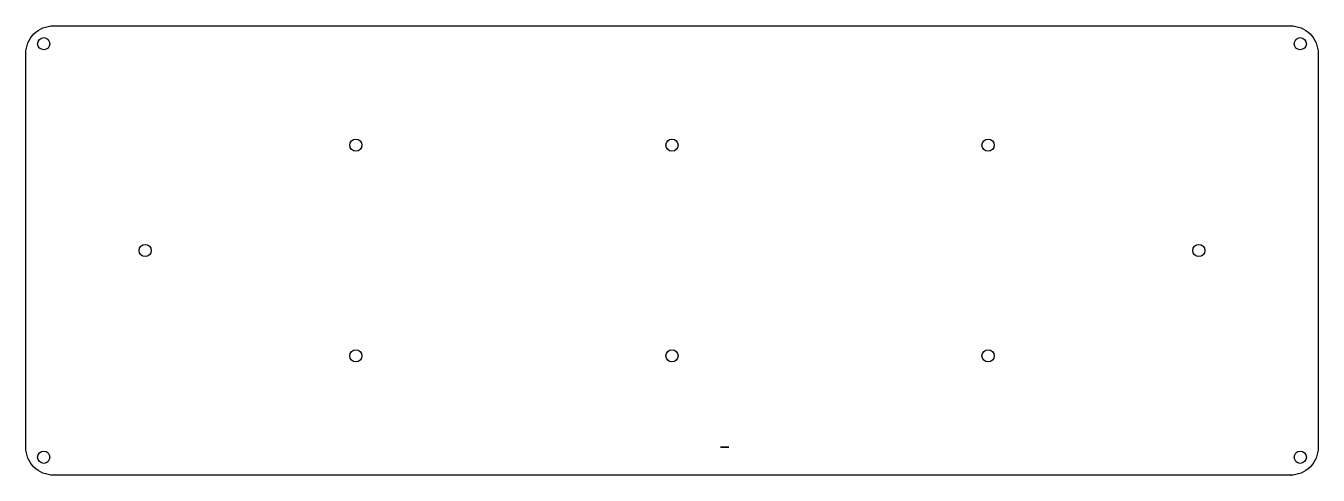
# Model space of a CAD drawing. Header units: millimetres. Extents: x -2 to 231, y -2 to 79.
import ezdxf

# ---------------------------------------------------------------- set-up
doc = ezdxf.new("R2010")
doc.units = ezdxf.units.MM
doc.layers.get('0').update_dxf_attribs({"linetype": 'CONTINUOUS'})

msp = doc.modelspace()

# ---------------------------------------------------------------- linework, layer by layer
for p, q in [((123.19, 2.78), (124.65, 2.78)), ((124.65, 2.78), (123.19, 2.78)), ((226.17, -2.27), (226.22, -2.27))]:
    msp.add_line(p, q)
msp.add_lwpolyline([(226.22, -2.27), (2.57, -2.27, -0.414214), (-2.43, 2.73), (-2.43, 73.98, -0.414214), (2.57, 78.98), (14.64, 78.98), (23.64, 78.98), (226.22, 78.98, -0.414214), (231.22, 73.98), (231.22, 2.73, -0.414214)], format="xyb", close=True)
for centre in [(0.8, 75.75), (227.99, 75.75), (57.24, 57.41), (114.39, 57.41), (171.54, 57.41), (19.14, 38.36), (209.64, 38.36), (57.24, 19.31), (114.39, 19.31), (171.54, 19.31), (0.8, 0.97), (227.99, 0.97)]:
    msp.add_circle(centre, 1.1)

doc.saveas('drawing.dxf')
